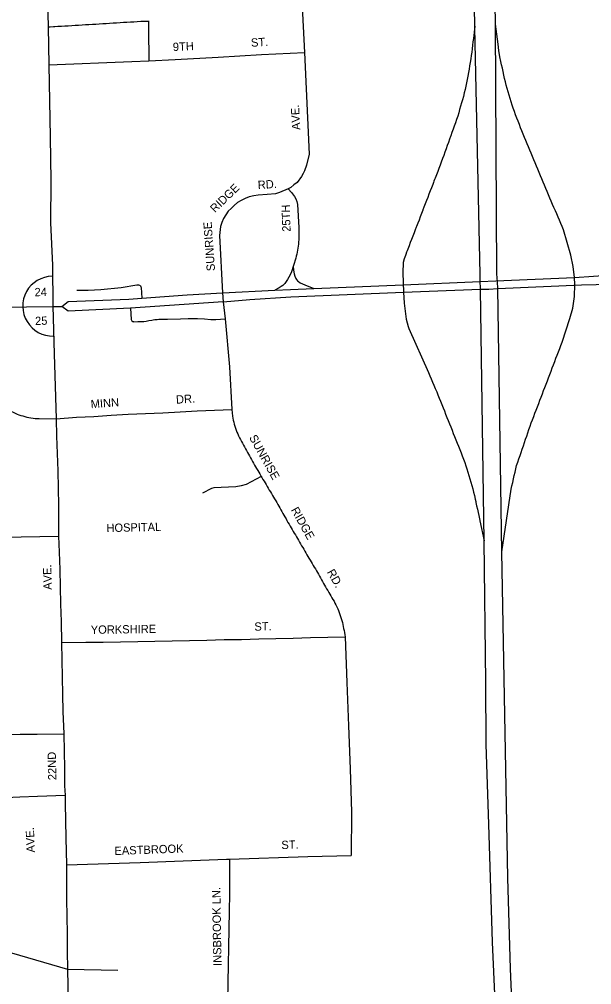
# Model space of a CAD drawing. Extents: x 2204114 to 2230821, y 16088589 to 16113844.
# Drawn here: x 2224198 to 2227509, y 16101311 to 16106889 of the extents above; entities that cross this region are included whole.
import ezdxf

# ---------------------------------------------------------------- set-up
doc = ezdxf.new("R2010")
doc.units = 0
for name, color, linetype in [('L10', 7, 'Continuous'), ('L3', 7, 'Continuous'), ('L4', 7, 'Continuous'), ('L8', 7, 'Continuous'), ('L9', 7, 'Continuous')]:
    doc.layers.add(name, color=color, linetype=linetype)

msp = doc.modelspace()

# ---------------------------------------------------------------- linework, layer by layer
at = {"layer": 'L3'}
for p, q in [((2224364.2, 16106844.6), (2224368.5, 16106624.7)), ((2225788.8, 16105478.2), (2225783.1, 16105459.9)), ((2224399.5, 16104955.1), (2224410.8, 16104579.9)), ((2224099.9, 16103896.5), (2224425.5, 16103902.4)), ((2224477.4, 16101401.1), (2224767, 16101395.2))]:
    msp.add_line(p, q, dxfattribs=at)
for points in [[(2225771.4, 16107965.5), (2225776.8, 16107942.1), (2225785.5, 16107890.8), (2225806.7, 16107487.9), (2225848.3, 16106697.3)], [(2224354.9, 16107419.3), (2224358, 16107169.5), (2224362.8, 16106919.6), (2224364.2, 16106844.6)], [(2224364.2, 16106844.6), (2224375.8, 16106845.3), (2224395.7, 16106846.5), (2224404.3, 16106847.1), (2224421.4, 16106848.1), (2224441.4, 16106849.3), (2224461.4, 16106850.5), (2224481.1, 16106851.8), (2224501.1, 16106853), (2224521.2, 16106854.2), (2224541.2, 16106855.4), (2224561, 16106856.6), (2224581, 16106857.8), (2224601, 16106859.1), (2224621, 16106860.3), (2224640.8, 16106861.5), (2224660.8, 16106862.7), (2224680.8, 16106863.9), (2224700.8, 16106865.2), (2224720.7, 16106866.4), (2224740.7, 16106867.6), (2224760.5, 16106868.8), (2224780.6, 16106870), (2224800.6, 16106871.2), (2224820.6, 16106872.5), (2224840.4, 16106873.7), (2224860.4, 16106874.9), (2224880.5, 16106876.1), (2224900.2, 16106877.3), (2224945.2, 16106878.7), (2224945.2, 16106879.8), (2224945.2, 16106880.1)], [(2224945.2, 16106880.1), (2224945.2, 16106879.8), (2224945.2, 16106878.7), (2224945.5, 16106850.3), (2224945.6, 16106830.3), (2224945.8, 16106810.3), (2224945.9, 16106790.3), (2224946.1, 16106770.3), (2224946.2, 16106750.3), (2224946.4, 16106730.3), (2224946.6, 16106710.3), (2224946.7, 16106690.3), (2224946.9, 16106670.3), (2224947, 16106649.9), (2224947, 16106649.5)], [(2224368.5, 16106624.7), (2224849.8, 16106644.5), (2224947, 16106649.5)], [(2224947, 16106649.5), (2225099.2, 16106657.3), (2225349.2, 16106669.8), (2225598.4, 16106685.1), (2225848.3, 16106697.3)], [(2225848.3, 16106697.3), (2225874.5, 16106109.8), (2225859.7, 16106045), (2225848.6, 16106013.7), (2225840.6, 16105997), (2225830.6, 16105980.2), (2225805.1, 16105945.9), (2225786.7, 16105932.8), (2225768.5, 16105917.2), (2225753.9, 16105908.9), (2225773, 16105888.8), (2225789.8, 16105864.3), (2225797.7, 16105851.4), (2225804.3, 16105835.7), (2225807.5, 16105818.8), (2225814.7, 16105686.2), (2225814.8, 16105674.2), (2225814.9, 16105662.2), (2225815, 16105650.2), (2225815.1, 16105638.2), (2225814.9, 16105626.2), (2225814.5, 16105614.2), (2225813.9, 16105602.2), (2225813, 16105590.2), (2225811.6, 16105578.3), (2225809.9, 16105566.4), (2225808, 16105554.6), (2225805.6, 16105542.8), (2225802.7, 16105531.2), (2225799.6, 16105519.6), (2225796.7, 16105508), (2225793.8, 16105496.3), (2225788.8, 16105478.2)], [(2224368.5, 16106624.7), (2224376.5, 16106207.6), (2224380.6, 16105957.6), (2224378.7, 16105712.4), (2224390.7, 16105467.6)], [(2225753.9, 16105908.9), (2225703.9, 16105887.1), (2225680, 16105881), (2225631.3, 16105876.3), (2225580, 16105873.2), (2225554.1, 16105869.5), (2225528.6, 16105863.5), (2225503.7, 16105853.5), (2225481.5, 16105842.5), (2225460.8, 16105829.8), (2225441.2, 16105813.1), (2225422.9, 16105796.4), (2225406.6, 16105779.4), (2225391.8, 16105759.1), (2225379.2, 16105737.2), (2225369.6, 16105715.4), (2225362.2, 16105691), (2225355.2, 16105639.1), (2225373.9, 16105307.8)], [(2224530.1, 16105322.8), (2224595.8, 16105324.3), (2224670.1, 16105327.7), (2224787.9, 16105339), (2224877.9, 16105354.4), (2224886.7, 16105354.5), (2224892.5, 16105352.9), (2224896.7, 16105350.3), (2224898.9, 16105347.9), (2224901.8, 16105342.8), (2224902.8, 16105338.9), (2224906.4, 16105277.3)], [(2224841.1, 16105218.8), (2224845.5, 16105154.7), (2224846.8, 16105149.5), (2224848.2, 16105147.1), (2224849.8, 16105145.2), (2224850.9, 16105144.4), (2224853, 16105143.2), (2224854.4, 16105142.6), (2224858.5, 16105141.8), (2224860.9, 16105141.6), (2224883.3, 16105142.1), (2224906.5, 16105142.8), (2224918.4, 16105143.5), (2224931.9, 16105144.9), (2224948.1, 16105147.4), (2224965.1, 16105150.7), (2224973.1, 16105152), (2224981.8, 16105153.2), (2224995.2, 16105154.6), (2225005.4, 16105155.2), (2225055.5, 16105156.6), (2225130.7, 16105158.5), (2225175.1, 16105159.6), (2225209.7, 16105160.5), (2225228.6, 16105160.8), (2225269.6, 16105157.4), (2225306.1, 16105153.7), (2225334.7, 16105153.7), (2225388.9, 16105158.8)], [(2225388.9, 16105158.8), (2225413.7, 16104881.4), (2225427.6, 16104634.2)], [(2224148.6, 16104623.8), (2224163, 16104617.8), (2224173.7, 16104612.2), (2224184.7, 16104607.5), (2224196.1, 16104603.3), (2224207.6, 16104600.1), (2224219, 16104596.7), (2224230.5, 16104593.2), (2224242.2, 16104590.2), (2224253.9, 16104587.9), (2224265.6, 16104585.8), (2224277.6, 16104583.8), (2224289.4, 16104582.3), (2224313.3, 16104581.2), (2224410.8, 16104579.9)], [(2224410.8, 16104579.9), (2224528.9, 16104589), (2224628.8, 16104594.3), (2224728.6, 16104601.4), (2224828.4, 16104606.6), (2224928.2, 16104610.2), (2225028.3, 16104615.1), (2225127.9, 16104620.8), (2225227.7, 16104626.8), (2225327.8, 16104630.7), (2225427.6, 16104634.2)], [(2225427.6, 16104634.2), (2225431.6, 16104596), (2225433.2, 16104584.1), (2225435.5, 16104572.4), (2225438.4, 16104560.8), (2225441.5, 16104549.1), (2225444.6, 16104537.5), (2225448.4, 16104526.1), (2225452.8, 16104514.9), (2225457.2, 16104503.8), (2225462, 16104492.8), (2225466.9, 16104481.8), (2225472.2, 16104471), (2225477.6, 16104460.3), (2225483.5, 16104449.8), (2225489.3, 16104439.4), (2225495.2, 16104428.9), (2225500.8, 16104418.3), (2225506.4, 16104407.7), (2225512, 16104397.1), (2225517.7, 16104386.6), (2225523.5, 16104376.1), (2225529.4, 16104365.6), (2225535.5, 16104355.2), (2225541.4, 16104344.8), (2225547.5, 16104334.4), (2225553.4, 16104323.9), (2225559.2, 16104313.4), (2225565.1, 16104302.9), (2225571, 16104292.5), (2225577.1, 16104282.2), (2225583.2, 16104271.8), (2225589.3, 16104261.5), (2225595.2, 16104251.2), (2225598, 16104246.3)], [(2225598, 16104246.4), (2225509.4, 16104201.3), (2225481.1, 16104192.4), (2225451.4, 16104186.9), (2225323.9, 16104180.8), (2225309.2, 16104177.1), (2225257.4, 16104150.5)], [(2225598, 16104246.3), (2225601.3, 16104240.8), (2225607.4, 16104230.5), (2225613.6, 16104220.2), (2225619.9, 16104210), (2225626.3, 16104199.8), (2225632.2, 16104189.5), (2225638, 16104179), (2225644.2, 16104168.6), (2225650.3, 16104158.2), (2225656.4, 16104148), (2225662.8, 16104137.8), (2225668.9, 16104127.5), (2225675, 16104117.2), (2225681.1, 16104106.9), (2225687.2, 16104096.5), (2225692.9, 16104085.9), (2225698.7, 16104075.4), (2225704.6, 16104065), (2225710.7, 16104054.7), (2225716.8, 16104044.3), (2225723, 16104034), (2225728.8, 16104023.6), (2225734.7, 16104013.1), (2225740.8, 16104002.6), (2225746.4, 16103992.1), (2225752, 16103981.6), (2225758.2, 16103971.3), (2225764.3, 16103960.9), (2225770.4, 16103950.5), (2225776.3, 16103940.1), (2225782.1, 16103929.7), (2225788.5, 16103919.4), (2225795.1, 16103909.3), (2225801.5, 16103899.2), (2225807.4, 16103888.8), (2225813.2, 16103878.3), (2225818.8, 16103867.8), (2225825, 16103857.5), (2225831.1, 16103847.2), (2225837.2, 16103836.7), (2225843.1, 16103826.3), (2225848.9, 16103815.9), (2225855, 16103805.5), (2225861.2, 16103795.2), (2225867.5, 16103784.9), (2225873.7, 16103774.6), (2225879.8, 16103764.4), (2225885.9, 16103754.1), (2225892, 16103743.8), (2225898.4, 16103733.5), (2225904.5, 16103723.1), (2225910.6, 16103712.8), (2225917, 16103702.6), (2225923.1, 16103692.3), (2225928.7, 16103681.7), (2225934.1, 16103671), (2225940, 16103660.5), (2225945.8, 16103650), (2225951.7, 16103639.7), (2225958.1, 16103629.4), (2225963.9, 16103619), (2225969.8, 16103608.5), (2225975.9, 16103598.1), (2225982, 16103587.8), (2225988.4, 16103577.6), (2225994.3, 16103567.3), (2226000.4, 16103557), (2226006.5, 16103546.6), (2226012.6, 16103536.2), (2226018.5, 16103525.8), (2226024.1, 16103515.2), (2226029.7, 16103504.6), (2226035.1, 16103493.8), (2226040.2, 16103483), (2226044.8, 16103471.9), (2226048.9, 16103460.7), (2226053, 16103449.3), (2226056.9, 16103438), (2226060.8, 16103426.6), (2226064.1, 16103415.1), (2226067, 16103403.5), (2226069.6, 16103391.8), (2226071.7, 16103379.9), (2226074.3, 16103368.2), (2226077.1, 16103356.6), (2226079.5, 16103344.8), (2226081.1, 16103332.9), (2226082.4, 16103321)], [(2224442.7, 16103288.2), (2224582.7, 16103289.6), (2224682.7, 16103290.6), (2224782.7, 16103291.8), (2224882.8, 16103293.2), (2224982.8, 16103295.1), (2225082.8, 16103297.3), (2225182.6, 16103299.6), (2225282.6, 16103302), (2225382.7, 16103304.2), (2225482.7, 16103306.1), (2225582.7, 16103308.3), (2225682.5, 16103310.9), (2225782.3, 16103313.7), (2225882.6, 16103316.3), (2225982.4, 16103318.6), (2226082.4, 16103321)], [(2226082.4, 16103321), (2226093.5, 16103056.8), (2226102.9, 16102807), (2226112.2, 16102557.2), (2226118.8, 16102307.4), (2226117.4, 16102057.4)], [(2224102.1, 16102757), (2224202.2, 16102757.6), (2224302.2, 16102758.3), (2224455.7, 16102759.3)], [(2224201.3, 16102396.3), (2224303.4, 16102400.2), (2224463.7, 16102405.8)], [(2223881.1, 16102383.1), (2223924.2, 16102384.7), (2224025, 16102389.5), (2224121, 16102393.1), (2224201.3, 16102396.3)], [(2224470.1, 16102004), (2224896.5, 16102017.1), (2225146.2, 16102026.4), (2225396, 16102035), (2225413.3, 16102035.4)], [(2225413.3, 16102035.4), (2225413.3, 16101935.6), (2225414, 16101835.6), (2225411.2, 16101735.7), (2225402.3, 16101218.4)], [(2225413.3, 16102035.4), (2225867.5, 16102051.1), (2226117.4, 16102057.4)], [(2224470.1, 16102004), (2224471.6, 16101904.1), (2224471.3, 16101804.1), (2224472.5, 16101704.1), (2224474, 16101604.1), (2224475.5, 16101504.1), (2224477.4, 16101401.1)], [(2223781.6, 16101591.6), (2223910.9, 16101558), (2224152.9, 16101495.3), (2224477.4, 16101401.1)], [(2224477.4, 16101401.1), (2224478.9, 16101301.2), (2224479.9, 16101201.2), (2224483.1, 16101101.3), (2224483.3, 16101092)]]:
    msp.add_lwpolyline(points, dxfattribs=at)
at = {"layer": 'L4'}
msp.add_line((2224391.2, 16105231.2), (2224399.5, 16104955.1), dxfattribs=at)
for points in [[(2226961.1, 16105418.6), (2226952.7, 16106860.1), (2226934.1, 16108019.3)], [(2226864, 16105413.5), (2226832.8, 16106840.9), (2226832.6, 16106849.5), (2226815.6, 16107852)], [(2226832.6, 16106849.5), (2226824.6, 16106778.6), (2226822.4, 16106758.7), (2226820.1, 16106738.8), (2226817.9, 16106718.9), (2226815.7, 16106699.5), (2226812.5, 16106679.3), (2226809.3, 16106659.5), (2226806.1, 16106639.8), (2226803, 16106620), (2226799.8, 16106600.3), (2226796.6, 16106580.5), (2226793.4, 16106560.3), (2226789.2, 16106541.2), (2226784.9, 16106521.7), (2226780.7, 16106502.1), (2226776.4, 16106482.6), (2226772.1, 16106463.1), (2226767.7, 16106442.9), (2226762.2, 16106424.3), (2226756.6, 16106405.1), (2226751, 16106385.9), (2226745.3, 16106366.7), (2226739.7, 16106347.5), (2226734.2, 16106329), (2226727.2, 16106309.5), (2226720.5, 16106290.7), (2226713.8, 16106271.8), (2226707, 16106253), (2226700.3, 16106234.2), (2226693.6, 16106215.4), (2226692.1, 16106211.2), (2226686.8, 16106196.5), (2226680.1, 16106177.7), (2226673.4, 16106159), (2226666.6, 16106140.1), (2226659.9, 16106121.3), (2226653.2, 16106102.5), (2226646.4, 16106083.6), (2226639.3, 16106063.8), (2226632.5, 16106046.1), (2226625.3, 16106027.5), (2226618.1, 16106008.8), (2226610.9, 16105990.2), (2226603.7, 16105971.5), (2226600.4, 16105962.7), (2226596.5, 16105952.8), (2226594.1, 16105946.6), (2226589.3, 16105934.2), (2226582.1, 16105915.4), (2226574.9, 16105896.8), (2226567.7, 16105878.2), (2226560.5, 16105859.5), (2226553.4, 16105840.9), (2226546.1, 16105822.2), (2226539, 16105803.6), (2226532.6, 16105787.2), (2226531.8, 16105785), (2226524.5, 16105766.2), (2226517.4, 16105747.7), (2226510.2, 16105729), (2226503, 16105710.3), (2226495.8, 16105691.7), (2226494, 16105687), (2226488.6, 16105673), (2226481.4, 16105654.4), (2226474.2, 16105635.8), (2226467, 16105617.2), (2226459.9, 16105598.5), (2226452.7, 16105579.9), (2226445.5, 16105561.2), (2226441.8, 16105551.8), (2226438.3, 16105542.5), (2226433, 16105528.8), (2226431.1, 16105523.9), (2226423.9, 16105505.3), (2226418.7, 16105483.5), (2226416, 16105424.4), (2226420.8, 16105312.9)], [(2227409, 16105397.1), (2227402.1, 16105459.9), (2227388.2, 16105525.9), (2227346.9, 16105672.7), (2227338.6, 16105691), (2227330.6, 16105709.2), (2227322.5, 16105727.6), (2227314.5, 16105745.9), (2227306.5, 16105764.2), (2227298.8, 16105782.6), (2227290.7, 16105801), (2227282.7, 16105819.3), (2227274.7, 16105837.6), (2227266.7, 16105856), (2227258.9, 16105874.4), (2227251.4, 16105892.9), (2227243.6, 16105911.4), (2227235.9, 16105929.8), (2227228.1, 16105948.2), (2227220.3, 16105966.7), (2227212.6, 16105985.1), (2227205, 16106003.6), (2227197.5, 16106022.1), (2227189.8, 16106040.6), (2227182.2, 16106059.1), (2227174.5, 16106077.5), (2227166.7, 16106096), (2227159, 16106114.4), (2227151.2, 16106132.8), (2227143.4, 16106151.2), (2227135.6, 16106169.7), (2227127.9, 16106188.1), (2227120.4, 16106206.6), (2227112.9, 16106225.2), (2227105.4, 16106243.8), (2227098.1, 16106262.3), (2227090.6, 16106280.9), (2227083.3, 16106299.5), (2227075.8, 16106318.1), (2227068.5, 16106336.7), (2227061.8, 16106355.5), (2227055.2, 16106374.4), (2227048.7, 16106393.4), (2227042.7, 16106412.4), (2227036.7, 16106431.5), (2227031, 16106450.7), (2227025.7, 16106469.9), (2227020.5, 16106489.2), (2227015.2, 16106508.6), (2227010.2, 16106527.9), (2227005.5, 16106547.3), (2227000.9, 16106566.8), (2226996.4, 16106586.3), (2226992.2, 16106605.9), (2226988.2, 16106625.4), (2226984.2, 16106645.1), (2226978, 16106672.8), (2226972.7, 16106708.5), (2226967.9, 16106744.1), (2226952.7, 16106860.1)], [(2224390.8, 16105467.6), (2224391.2, 16105231.2)], [(2225783.1, 16105459.9), (2225771.9, 16105428.8), (2225764.8, 16105412.2), (2225757.5, 16105398), (2225749.9, 16105385.3), (2225741.3, 16105372.8), (2225733.8, 16105362.9), (2225721.7, 16105351.3), (2225712.7, 16105344.3), (2225701.3, 16105336.8), (2225676.7, 16105323.7)], [(2225783.1, 16105459.9), (2225784, 16105441), (2225786, 16105428.4), (2225788.5, 16105417.2), (2225792.4, 16105404.4), (2225797.9, 16105391.7), (2225802, 16105385.2), (2225807.7, 16105378.3), (2225812.7, 16105373.2), (2225822.4, 16105366.7), (2225849.4, 16105353.7), (2225902.4, 16105332.8)], [(2226954.6, 16105377.7), (2227409, 16105397.1), (2227739.1, 16105419.3), (2228202.1, 16105439), (2228442.2, 16105448.3)], [(2226966.3, 16105332.5), (2226964.2, 16105371.3), (2226961.1, 16105418.6)], [(2224906.4, 16105277.3), (2225168.9, 16105296.2), (2225373.9, 16105307.8), (2225676.7, 16105323.7), (2225766.6, 16105327), (2225902.4, 16105332.8), (2226419, 16105354.8), (2226864.6, 16105373.9)], [(2226865, 16105328.7), (2226863.8, 16105379.5), (2226864, 16105413.5)], [(2226864.6, 16105373.9), (2226954.6, 16105377.7)], [(2226966.3, 16105332.5), (2227450.7, 16105353.7), (2227706.9, 16105360.3), (2227970.5, 16105371.1), (2228205.1, 16105381.1), (2228439.4, 16105391.9)], [(2226988.9, 16103812.2), (2227043, 16104174.2), (2227047.5, 16104193.7), (2227052.1, 16104213.2), (2227056.6, 16104232.6), (2227061.2, 16104252.2), (2227065.7, 16104271.6), (2227070.2, 16104291.1), (2227074.8, 16104310.6), (2227081.3, 16104329.5), (2227087.8, 16104348.4), (2227094.4, 16104367.4), (2227100.9, 16104386.3), (2227107.4, 16104405.1), (2227113.9, 16104424.1), (2227120.4, 16104443), (2227126.9, 16104461.9), (2227133.4, 16104480.8), (2227139.9, 16104499.7), (2227146.4, 16104518.6), (2227152.9, 16104537.5), (2227159.7, 16104557.2), (2227166.6, 16104575.1), (2227173.8, 16104593.8), (2227180.9, 16104612.5), (2227188.1, 16104631.2), (2227195.2, 16104649.8), (2227202.4, 16104668.5), (2227209.5, 16104687.2), (2227216.7, 16104705.9), (2227223.9, 16104724.5), (2227231, 16104743.2), (2227238.2, 16104761.9), (2227245.4, 16104780.6), (2227252.5, 16104799.2), (2227259.6, 16104817.9), (2227266.8, 16104836.5), (2227274, 16104855.2), (2227281.1, 16104873.9), (2227288.3, 16104892.6), (2227295.4, 16104911.2), (2227302.6, 16104930), (2227309.8, 16104948.6), (2227316.9, 16104967.3), (2227324.1, 16104985.9), (2227331.3, 16105004.7), (2227338.4, 16105023.3), (2227383.2, 16105160.1), (2227400, 16105219), (2227409.6, 16105287.4), (2227410.8, 16105355.6), (2227409, 16105397.1)], [(2225373.9, 16105307.8), (2225378.2, 16105256.9), (2225388.9, 16105158.8)], [(2225378.2, 16105256.9), (2225531.6, 16105268.9), (2225768.5, 16105284.9), (2226420.8, 16105312.9), (2226865, 16105328.7)], [(2226420.8, 16105312.9), (2226423.5, 16105247.7), (2226435.9, 16105156.5), (2226448.2, 16105112.9), (2226451.8, 16105102.4), (2226564.4, 16104847.3), (2226572.4, 16104829), (2226580.3, 16104810.6), (2226588.2, 16104792.3), (2226596.2, 16104773.9), (2226604.1, 16104755.6), (2226612.8, 16104735.6), (2226619.5, 16104718.6), (2226627, 16104700.1), (2226634.4, 16104681.5), (2226641.8, 16104663), (2226649.3, 16104644.3), (2226656.7, 16104625.8), (2226664.1, 16104607.2), (2226671.5, 16104588.7), (2226679, 16104570.1), (2226686.4, 16104551.5), (2226693.8, 16104533), (2226701.2, 16104514.4), (2226708.7, 16104495.8), (2226716.1, 16104477.2), (2226723.5, 16104458.7), (2226730.9, 16104440.1), (2226738.4, 16104421.6), (2226745.8, 16104403), (2226753.2, 16104384.4), (2226760.6, 16104365.8), (2226768.1, 16104347.3), (2226775.8, 16104327.9), (2226781.4, 16104309.5), (2226787.2, 16104290.4), (2226793, 16104271.3), (2226798.8, 16104252.1), (2226804.6, 16104233), (2226810.4, 16104213.9), (2226816.2, 16104194.7), (2226821.9, 16104176), (2226826.2, 16104156), (2226830.5, 16104136.5), (2226834.8, 16104116.9), (2226838, 16104102.2), (2226839, 16104097.4), (2226843.3, 16104077.8), (2226847.6, 16104058.3), (2226851.9, 16104038.8), (2226855.5, 16104022.2), (2226862, 16103992.4), (2226862.3, 16103991.1), (2226887.7, 16103875.1)], [(2226865, 16105328.7), (2226914.2, 16105330), (2226966.3, 16105332.5)], [(2226980, 16100595.4), (2226975.9, 16100744.8), (2226961, 16100999.7), (2226935.4, 16101557), (2226914.1, 16102238.3), (2226898.9, 16102697.5), (2226896.9, 16103058.4), (2226887.7, 16103875.1), (2226865, 16105328.7)], [(2227074.5, 16100587), (2227039.1, 16101403), (2227024.7, 16101927.7), (2226988.9, 16103812.2), (2226966.3, 16105332.5)], [(2224443.7, 16105229.5), (2224481.5, 16105257.2), (2224831.5, 16105272.1), (2224906.4, 16105277.3)], [(2225378.2, 16105256.9), (2224841.1, 16105218.8), (2224480.8, 16105203.2), (2224443.7, 16105229.5)], [(2223307.5, 16105213.3), (2223386, 16105215.5), (2224086.5, 16105225.9), (2224391.3, 16105228.7), (2224443.7, 16105229.5)], [(2224410.8, 16104579.9), (2224413.8, 16104480), (2224416.8, 16104380), (2224420.3, 16104280.1), (2224422.2, 16104180.1), (2224424, 16104080.2), (2224425.5, 16103902.4)], [(2224425.5, 16103902.4), (2224428.3, 16103809.9), (2224431.5, 16103709.9), (2224433.8, 16103610), (2224437.2, 16103510.1), (2224439.2, 16103410.1), (2224442.7, 16103288.2)], [(2224442.7, 16103288.2), (2224444.4, 16103188.2), (2224445.6, 16103088.2), (2224447.4, 16102988.3), (2224449.6, 16102888.3), (2224455.7, 16102759.3)], [(2224455.7, 16102759.3), (2224457.2, 16102659.3), (2224459.4, 16102560.5), (2224460.4, 16102458.9), (2224463.7, 16102405.8)], [(2224463.7, 16102405.8), (2224463.6, 16102359.7), (2224464.3, 16102257.9), (2224467.3, 16102160.1), (2224470.1, 16102004)]]:
    msp.add_lwpolyline(points, dxfattribs=at)
at = {"layer": 'L8'}
msp.add_arc((2224391.2, 16105231.2), 173.2, 90.9417, 271.1948, dxfattribs=at)

# ---------------------------------------------------------------- texts
at = {"layer": 'L10'}
msp.add_text('HOSPITAL', height=47.79, rotation=1.4379, dxfattribs=at).set_placement((2224703, 16103925.4))
at = {"layer": 'L8'}
for s, rotation, p in [('24', 1.688, (2224286.9, 16105288.2)), ('25', 1.6902, (2224289.8, 16105122))]:
    msp.add_text(s, height=47.81, rotation=rotation, dxfattribs=at).set_placement(p)
at = {"layer": 'L9'}
for s, height, rotation, p in [('9TH', 48.03, 2.8495, (2225087.4, 16106704.8)), ('ST.', 48.03, 3.5294, (2225539.6, 16106729.6)), ('AVE.', 48.03, 93.0139, (2225823.7, 16106250.5)), ('RIDGE', 48.03, 44.0677, (2225329.6, 16105768.3)), ('RD.', 48.03, 3.4566, (2225578.6, 16105907.6)), ('25TH', 48.03, 91.6626, (2225767.4, 16105661.7)), ('SUNRISE', 48.03, 94.0677, (2225330.5, 16105435.3)), ('MINN', 48.03, 4.0677, (2224612.6, 16104641.3)), ('DR.', 48.03, 3.4566, (2225105.7, 16104667.5)), ('SUNRISE', 48.03, 299.1657, (2225525.8, 16104471.9)), ('RIDGE', 48.03, 299.2771, (2225767.5, 16104053.9)), ('AVE.', 48.03, 91.2781, (2224386.1, 16103592.5)), ('RD.', 48.03, 299.465, (2225976.2, 16103694.9)), ('YORKSHIRE', 48.03, 0.8076, (2224611.8, 16103337.4)), ('ST.', 48.03, 1.5097, (2225558.2, 16103355.6)), ('22ND', 48.03, 91.3042, (2224412.9, 16102492.9)), ('AVE.', 48.03, 92.326, (2224288.4, 16102075)), ('ST.', 48.03, 1.9733, (2225714.5, 16102093.8)), ('EASTBROOK', 48.03, 2.1427, (2224749.3, 16102059.6)), ('INSBROOK LN.', 48.034, 90.8889, (2225368.1, 16101418.9))]:
    msp.add_text(s, height=height, rotation=rotation, dxfattribs=at).set_placement(p)

doc.saveas('drawing.dxf')
